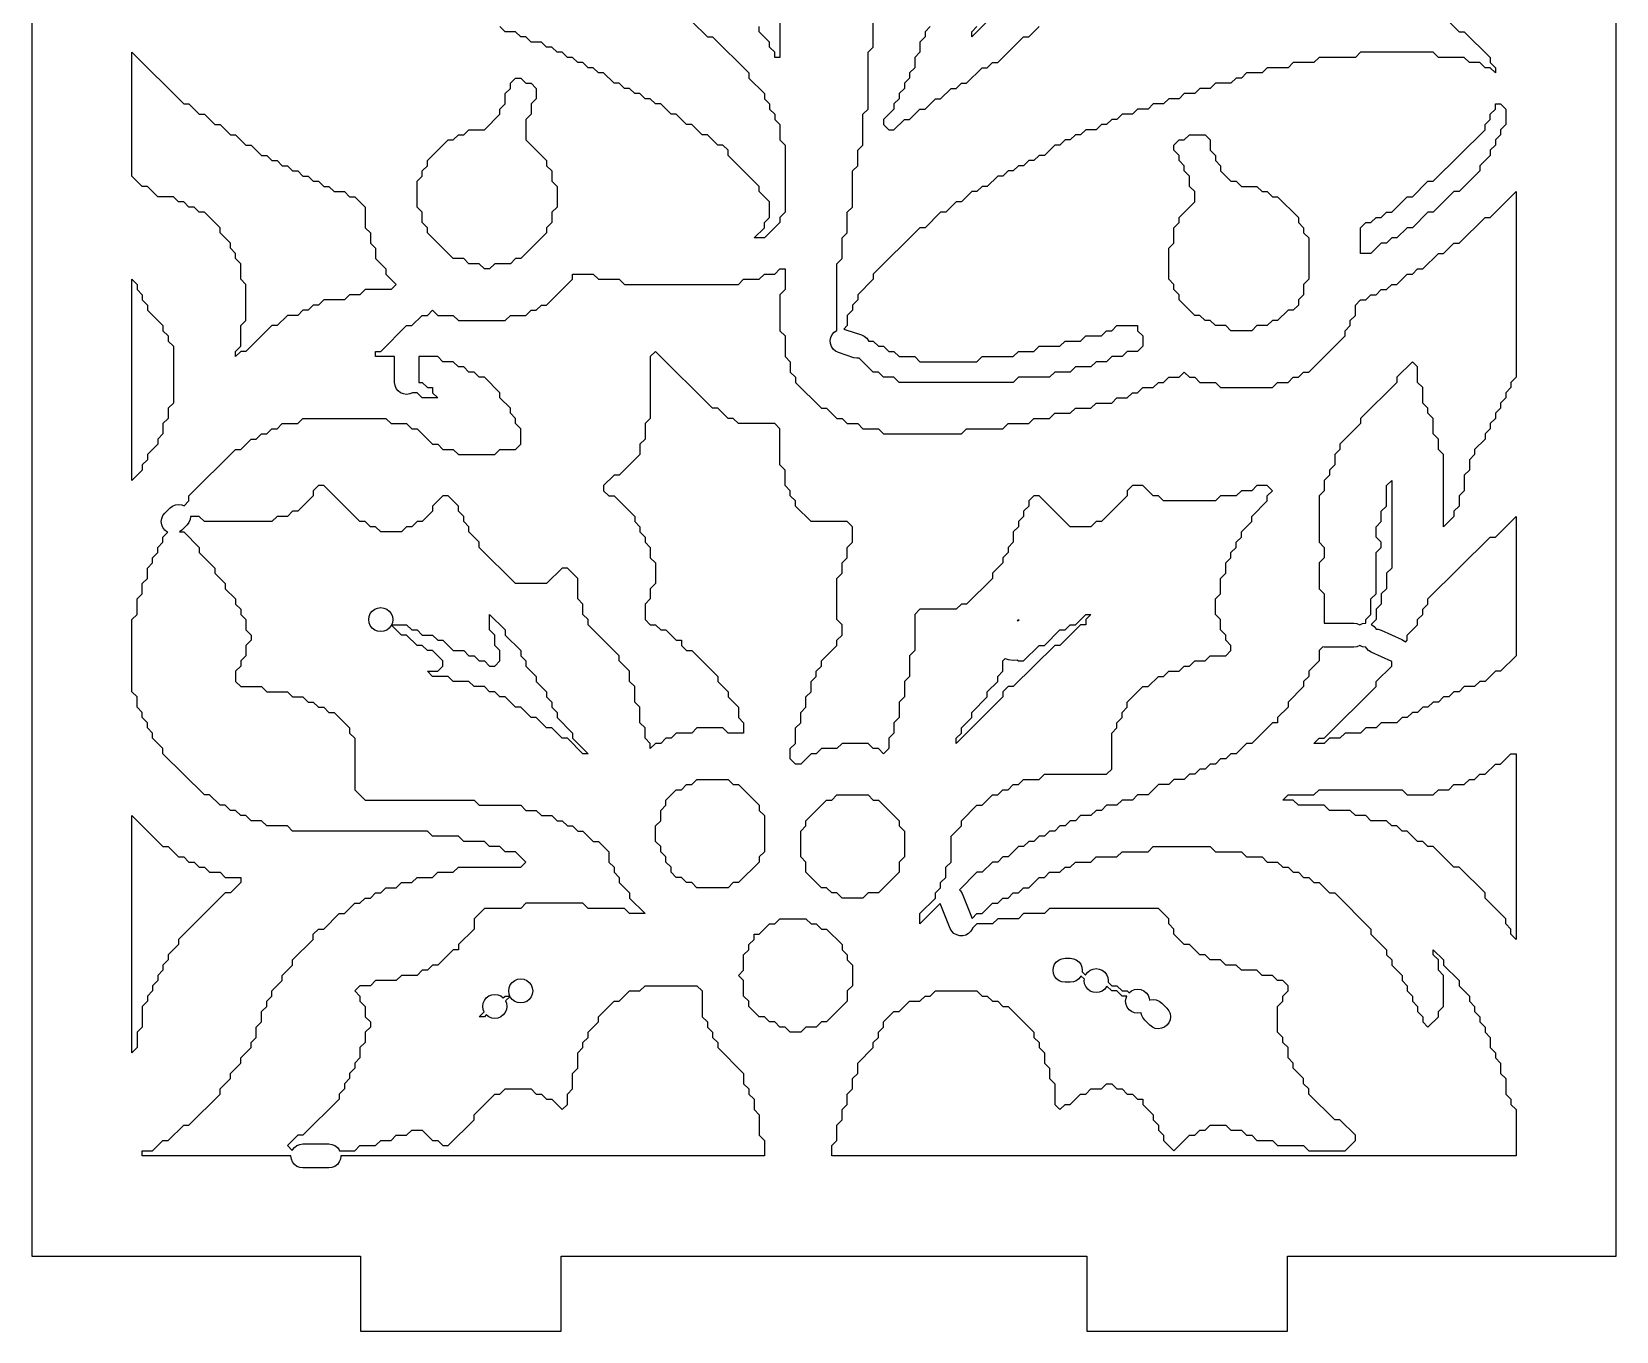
# Model space of a CAD drawing. Header units: millimetres. Extents: x 10 to 410, y 18 to 283.
# Drawn here: x 148 to 211.3, y 157 to 208.9 of the extents above; entities that cross this region are included whole.
import ezdxf

# ---------------------------------------------------------------- set-up
doc = ezdxf.new("R2010")
doc.units = ezdxf.units.MM
doc.layers.add('CUT', color=1, linetype='Continuous')

msp = doc.modelspace()

# ---------------------------------------------------------------- linework, layer by layer
at = {"layer": 'CUT'}
for points in [[(190.134, 160), (190.134, 157), (198.134, 157), (198.134, 160), (211.2679, 160), (211.2679, 280), (198.134, 280), (198.134, 283), (190.134, 283), (190.134, 280), (169.134, 280), (169.134, 283), (161.134, 283), (161.134, 280), (148, 280), (148, 160), (161.134, 160), (161.134, 157), (169.134, 157), (169.134, 160)], [(162.349803, 198.588235), (161.314823, 198.588235), (161.107827, 198.382353), (160.693835, 198.382353), (160.486839, 198.176471), (159.658854, 198.176471), (159.451858, 197.970588), (159.244862, 197.970588), (159.037866, 197.764706), (158.83087, 197.764706), (158.623874, 197.558824), (158.209882, 197.558824), (157.79589, 197.147059), (157.588894, 197.147059), (156.553913, 196.117647), (156.346917, 196.117647), (156.139921, 195.911765), (156.139921, 196.117647), (156.346917, 196.323529), (156.346917, 197.147059), (156.553913, 197.352941), (156.553913, 198.794118), (156.346917, 199), (156.346917, 199.617647), (156.139921, 199.823529), (156.139921, 200.029412), (155.932925, 200.235294), (155.932925, 200.441176), (155.518933, 200.852941), (155.518933, 201.058824), (154.897945, 201.676471), (154.690949, 201.676471), (154.483953, 201.882353), (154.276957, 201.882353), (154.069961, 202.088235), (153.862965, 202.088235), (153.655969, 202.294118), (153.03498, 202.294118), (152.620988, 202.705882), (152.413992, 202.705882), (152, 203.117647), (152, 208.058824), (154.069961, 206), (154.276957, 206), (154.690949, 205.588235), (154.897945, 205.588235), (155.311937, 205.176471), (155.518933, 205.176471), (155.932925, 204.764706), (156.139921, 204.764706), (156.553913, 204.352941), (156.760909, 204.352941), (157.174902, 203.941176), (157.381898, 203.941176), (157.588894, 203.735294), (157.79589, 203.735294), (158.002886, 203.529412), (158.209882, 203.529412), (158.416878, 203.323529), (158.623874, 203.323529), (158.83087, 203.117647), (159.037866, 203.117647), (159.244862, 202.911765), (159.451858, 202.911765), (159.658854, 202.705882), (159.86585, 202.705882), (160.072847, 202.5), (160.486839, 202.5), (160.693835, 202.294118), (160.900831, 202.294118), (161.314823, 201.882353), (161.314823, 201.058824), (161.521819, 200.852941), (161.521819, 200.441176), (161.728815, 200.235294), (161.728815, 199.823529), (162.142807, 199.411765), (162.142807, 199.205882), (162.556799, 198.794118)], [(163.798776, 203.529412), (163.798776, 203.735294), (164.62676, 204.558824), (164.833756, 204.558824), (165.040752, 204.764706), (165.247748, 204.764706), (165.454744, 204.970588), (166.075732, 204.970588), (166.696721, 205.588235), (166.696721, 205.794118), (166.903717, 206), (166.903717, 206.411765), (167.110713, 206.617647), (167.110713, 206.823529), (167.317709, 207.029412), (167.524705, 207.029412), (167.731701, 206.823529), (167.938697, 206.823529), (168.145693, 206.617647), (168.145693, 206.205882), (167.938697, 206), (167.938697, 205.588235), (167.731701, 205.382353), (167.731701, 204.558824), (168.559685, 203.735294), (168.559685, 203.529412), (168.766681, 203.323529), (168.766681, 202.911765), (168.973677, 202.705882), (168.973677, 201.882353), (168.766681, 201.676471), (168.766681, 201.264706), (168.559685, 201.058824), (168.559685, 200.852941), (167.524705, 199.823529), (167.317709, 199.823529), (167.110713, 199.617647), (166.489725, 199.617647), (166.282728, 199.411765), (166.075732, 199.411765), (165.868736, 199.617647), (165.454744, 199.617647), (165.247748, 199.823529), (164.833756, 199.823529), (163.798776, 200.852941), (163.798776, 201.058824), (163.59178, 201.264706), (163.59178, 201.676471), (163.384784, 201.882353), (163.384784, 202.911765), (163.59178, 203.117647), (163.59178, 203.323529)], [(206.232969, 205.382353), (206.232969, 205.588235), (206.439965, 205.794118), (206.439965, 206), (206.646961, 206), (206.853957, 205.794118), (206.853957, 205.176471), (206.646961, 204.970588), (206.646961, 204.764706), (206.439965, 204.558824), (206.439965, 204.352941), (206.232969, 204.147059), (206.232969, 203.941176), (205.818977, 203.529412), (205.818977, 203.323529), (204.990992, 202.5), (204.783996, 202.5), (203.956012, 201.676471), (203.749016, 201.676471), (203.128028, 201.058824), (202.921032, 201.058824), (202.50704, 200.647059), (202.300044, 200.647059), (202.093048, 200.441176), (201.886052, 200.441176), (201.472059, 200.029412), (201.058067, 200.029412), (201.058067, 201.058824), (201.265063, 201.264706), (201.472059, 201.264706), (201.679055, 201.470588), (201.886052, 201.470588), (202.093048, 201.676471), (202.300044, 201.676471), (202.921032, 202.294118), (203.128028, 202.294118), (203.749016, 202.911765), (203.956012, 202.911765), (206.025973, 204.970588), (206.025973, 205.176471)], [(194.641189, 197.558824), (194.434193, 197.558824), (193.813205, 198.176471), (193.813205, 198.382353), (193.606209, 198.588235), (193.606209, 198.794118), (193.399213, 199), (193.399213, 200.235294), (193.606209, 200.441176), (193.606209, 201.058824), (193.813205, 201.264706), (193.813205, 201.470588), (194.434193, 202.088235), (194.434193, 202.5), (194.227197, 202.705882), (194.227197, 203.117647), (194.020201, 203.323529), (194.020201, 203.529412), (193.813205, 203.735294), (193.813205, 203.941176), (193.606209, 204.147059), (193.606209, 204.352941), (193.813205, 204.558824), (194.020201, 204.558824), (194.227197, 204.764706), (194.848185, 204.764706), (195.055181, 204.558824), (195.055181, 204.147059), (195.262177, 203.941176), (195.262177, 203.735294), (195.469174, 203.529412), (195.469174, 203.323529), (195.883166, 202.911765), (196.090162, 202.911765), (196.297158, 202.705882), (196.918146, 202.705882), (197.125142, 202.5), (197.332138, 202.5), (197.539134, 202.294118), (197.74613, 202.294118), (198.574114, 201.470588), (198.574114, 201.264706), (198.781111, 201.058824), (198.781111, 200.852941), (198.988107, 200.647059), (198.988107, 199), (198.781111, 198.794118), (198.781111, 198.382353), (198.574114, 198.176471), (198.574114, 197.970588), (198.367118, 197.764706), (198.160122, 197.764706), (197.74613, 197.352941), (197.539134, 197.352941), (197.332138, 197.147059), (196.918146, 197.147059), (196.71115, 196.941176), (195.883166, 196.941176), (195.67617, 197.147059), (195.262177, 197.147059), (195.055181, 197.352941), (194.848185, 197.352941)], [(162.490791, 195.911765), (161.728815, 195.911765), (161.728815, 196.117647), (161.935811, 196.117647), (162.970791, 197.147059), (163.177787, 197.147059), (163.59178, 197.558824), (163.798776, 197.558824), (164.005772, 197.764706), (164.212768, 197.558824), (164.833756, 197.558824), (165.040752, 197.352941), (166.903717, 197.352941), (167.110713, 197.558824), (167.731701, 197.558824), (167.938697, 197.764706), (168.145693, 197.764706), (168.352689, 197.970588), (168.559685, 197.970588), (169.594665, 199), (169.594665, 199.205882), (170.42265, 199.205882), (170.629646, 199), (171.45763, 199), (171.664626, 198.794118), (176.21854, 198.794118), (176.425536, 199), (177.046524, 199), (177.25352, 199.205882), (177.667512, 199.205882), (177.874508, 199.411765), (178.081504, 199.411765), (178.081504, 198.588235), (177.874508, 198.382353), (177.874508, 196.941176), (178.081504, 196.735294), (178.081504, 195.911765), (178.2885, 195.705882), (178.2885, 195.294118), (178.495496, 195.088235), (178.495496, 194.882353), (179.530477, 193.852941), (179.737473, 193.852941), (180.151465, 193.441176), (180.358461, 193.441176), (180.565457, 193.235294), (180.979449, 193.235294), (181.186445, 193.029412), (181.807433, 193.029412), (182.014429, 192.823529), (185.11937, 192.823529), (185.326366, 193.029412), (186.775339, 193.029412), (186.982335, 193.235294), (187.810319, 193.235294), (188.017315, 193.441176), (188.638303, 193.441176), (188.845299, 193.647059), (189.466288, 193.647059), (189.673284, 193.852941), (190.294272, 193.852941), (190.501268, 194.058824), (191.122256, 194.058824), (191.329252, 194.264706), (191.743244, 194.264706), (191.95024, 194.470588), (192.157236, 194.470588), (192.364233, 194.676471), (192.778225, 194.676471), (192.985221, 194.882353), (193.192217, 194.882353), (193.399213, 195.088235), (193.813205, 195.088235), (194.020201, 195.294118), (194.227197, 195.088235), (194.434193, 195.088235), (194.641189, 194.882353), (195.262177, 194.882353), (195.469174, 194.676471), (197.539134, 194.676471), (197.74613, 194.882353), (198.160122, 194.882353), (198.367118, 195.088235), (198.574114, 195.088235), (198.781111, 195.294118), (198.988107, 195.294118), (200.437079, 196.735294), (200.437079, 196.941176), (200.644075, 197.147059), (200.644075, 197.352941), (200.851071, 197.558824), (200.851071, 197.970588), (201.058067, 198.176471), (201.265063, 198.176471), (201.472059, 198.382353), (201.679055, 198.382353), (201.886052, 198.588235), (202.093048, 198.588235), (202.300044, 198.794118), (202.50704, 198.794118), (202.921032, 199.205882), (203.128028, 199.205882), (203.335024, 199.411765), (203.54202, 199.411765), (204.163008, 200.029412), (204.370004, 200.029412), (204.783996, 200.441176), (204.990992, 200.441176), (206.025973, 201.470588), (206.232969, 201.470588), (207.267949, 202.5), (207.267949, 195.088235), (207.060953, 194.882353), (207.060953, 194.676471), (206.853957, 194.470588), (206.853957, 194.264706), (206.646961, 194.058824), (206.646961, 193.852941), (206.439965, 193.647059), (206.439965, 193.441176), (206.232969, 193.235294), (206.232969, 193.029412), (206.025973, 192.823529), (206.025973, 192.617647), (205.611981, 192.205882), (205.611981, 192), (205.404985, 191.794118), (205.404985, 191.382353), (205.197989, 191.176471), (205.197989, 190.558824), (204.990992, 190.352941), (204.990992, 189.941176), (204.783996, 189.735294), (204.783996, 189.529412), (204.370004, 189.117647), (204.370004, 192), (204.163008, 192.205882), (204.163008, 192.617647), (203.956012, 192.823529), (203.956012, 193.441176), (203.749016, 193.647059), (203.749016, 193.852941), (203.54202, 194.058824), (203.54202, 194.676471), (203.335024, 194.882353), (203.335024, 195.5), (203.128028, 195.705882), (202.50704, 195.088235), (202.50704, 194.882353), (201.058067, 193.441176), (201.058067, 193.235294), (200.230083, 192.411765), (200.230083, 192.205882), (200.023087, 192), (200.023087, 191.588235), (199.816091, 191.382353), (199.816091, 191.176471), (199.609095, 190.970588), (199.609095, 190.558824), (199.402099, 190.352941), (199.402099, 188.5), (199.609095, 188.294118), (199.609095, 187.882353), (199.402099, 187.676471), (199.402099, 186.647059), (199.609095, 186.441176), (199.609095, 185.274118), (200.785063, 185.274118), (200.909296, 185.257762), (201.025063, 185.20981), (201.14083, 185.257762), (201.265063, 185.274118), (201.265063, 185.411765), (201.472059, 185.617647), (201.472059, 186.235294), (201.679055, 186.441176), (201.679055, 188.088235), (201.886052, 188.294118), (201.886052, 188.5), (201.679055, 188.705882), (201.679055, 189.117647), (201.886052, 189.323529), (201.886052, 189.735294), (202.093048, 189.941176), (202.093048, 190.764706), (202.300044, 190.970588), (202.300044, 187.470588), (202.093048, 187.264706), (202.093048, 186.647059), (201.886052, 186.441176), (201.886052, 186.029412), (201.679055, 185.823529), (201.679055, 185.411765), (201.484551, 185.218306), (201.505063, 185.20981), (201.604475, 185.133529), (201.680756, 185.034118), (201.682353, 185.030262), (201.760494, 185.027448), (201.880284, 184.990682), (202.706568, 184.613035), (202.812761, 184.546518), (202.844641, 184.512255), (202.921032, 184.588235), (202.921032, 184.794118), (203.335024, 185.205882), (203.335024, 185.411765), (203.54202, 185.617647), (203.54202, 185.823529), (203.749016, 186.029412), (203.749016, 186.235294), (206.232969, 188.705882), (206.439965, 188.705882), (207.267949, 189.529412), (207.267949, 183.970588), (206.646961, 183.352941), (206.439965, 183.352941), (206.025973, 182.941176), (205.818977, 182.941176), (205.611981, 182.735294), (205.197989, 182.735294), (204.990992, 182.529412), (204.783996, 182.529412), (204.577, 182.323529), (204.370004, 182.323529), (204.163008, 182.117647), (203.956012, 182.117647), (203.749016, 181.911765), (203.54202, 181.911765), (203.335024, 181.705882), (203.128028, 181.705882), (202.921032, 181.5), (202.714036, 181.5), (202.50704, 181.294118), (201.886052, 181.294118), (201.679055, 181.088235), (201.265063, 181.088235), (201.058067, 180.882353), (200.437079, 180.882353), (200.230083, 180.676471), (199.816091, 180.676471), (199.609095, 180.470588), (199.195103, 180.470588), (199.402099, 180.676471), (199.609095, 180.676471), (201.679055, 182.735294), (201.679055, 182.941176), (202.300044, 183.558824), (202.300044, 183.743319), (201.481227, 184.117553), (201.375035, 184.184071), (201.289677, 184.275806), (201.269079, 184.314646), (201.265063, 184.314118), (201.14083, 184.330473), (201.025063, 184.378425), (200.909296, 184.330473), (200.785063, 184.314118), (199.609095, 184.314118), (199.54851, 184.322094), (199.402099, 184.176471), (199.402099, 183.764706), (198.988107, 183.352941), (198.988107, 183.147059), (198.781111, 182.941176), (198.781111, 182.735294), (198.160122, 182.117647), (198.160122, 181.911765), (197.74613, 181.5), (197.74613, 181.294118), (197.539134, 181.294118), (196.71115, 180.470588), (196.504154, 180.470588), (196.090162, 180.058824), (195.883166, 180.058824), (195.67617, 179.852941), (195.469174, 179.852941), (195.262177, 179.647059), (195.055181, 179.647059), (194.848185, 179.441176), (194.641189, 179.441176), (194.434193, 179.235294), (194.227197, 179.235294), (194.020201, 179.029412), (193.606209, 179.029412), (193.399213, 178.823529), (192.985221, 178.823529), (192.571229, 178.411765), (192.157236, 178.411765), (191.95024, 178.205882), (191.536248, 178.205882), (191.329252, 178), (190.91526, 178), (190.708264, 177.794118), (190.501268, 177.794118), (190.294272, 177.588235), (189.88028, 177.588235), (189.673284, 177.382353), (189.466288, 177.382353), (189.259292, 177.176471), (189.052296, 177.176471), (188.845299, 176.970588), (188.638303, 176.970588), (188.431307, 176.764706), (188.224311, 176.764706), (188.017315, 176.558824), (187.810319, 176.558824), (187.603323, 176.352941), (187.396327, 176.352941), (186.982335, 175.941176), (186.775339, 175.941176), (186.568343, 175.735294), (186.361347, 175.735294), (185.947355, 175.323529), (185.740358, 175.323529), (185.042802, 174.629726), (185.089186, 174.582374), (185.150714, 174.473216), (185.548057, 173.485203), (185.740358, 173.676471), (185.947355, 173.676471), (186.361347, 174.088235), (186.568343, 174.088235), (186.775339, 174.294118), (186.982335, 174.294118), (187.189331, 174.5), (187.396327, 174.5), (187.603323, 174.705882), (187.810319, 174.705882), (188.224311, 175.117647), (188.431307, 175.117647), (188.638303, 175.323529), (189.052296, 175.323529), (189.259292, 175.529412), (189.466288, 175.529412), (189.673284, 175.735294), (190.294272, 175.735294), (190.501268, 175.941176), (191.329252, 175.941176), (191.536248, 176.147059), (192.571229, 176.147059), (192.778225, 176.352941), (195.055181, 176.352941), (195.262177, 176.147059), (196.297158, 176.147059), (196.504154, 175.941176), (197.125142, 175.941176), (197.332138, 175.735294), (197.74613, 175.735294), (197.953126, 175.529412), (198.160122, 175.529412), (198.367118, 175.323529), (198.574114, 175.323529), (198.781111, 175.117647), (198.988107, 175.117647), (199.195103, 174.911765), (199.402099, 174.911765), (199.816091, 174.5), (200.023087, 174.5), (201.472059, 173.058824), (201.472059, 172.852941), (202.093048, 172.235294), (202.093048, 172.029412), (202.300044, 171.823529), (202.300044, 171.617647), (202.714036, 171.205882), (202.714036, 171), (202.921032, 170.794118), (202.921032, 170.588235), (203.128028, 170.382353), (203.128028, 170.176471), (203.335024, 169.970588), (203.335024, 169.764706), (203.54202, 169.558824), (203.54202, 169.352941), (203.749016, 169.147059), (204.163008, 169.558824), (204.163008, 169.764706), (204.370004, 169.970588), (204.370004, 171.205882), (204.163008, 171.411765), (204.163008, 171.823529), (203.956012, 172.029412), (203.956012, 172.235294), (204.370004, 171.823529), (204.370004, 171.617647), (204.990992, 171), (204.990992, 170.794118), (205.404985, 170.382353), (205.404985, 170.176471), (205.611981, 169.970588), (205.611981, 169.764706), (205.818977, 169.558824), (205.818977, 169.352941), (206.025973, 169.147059), (206.025973, 168.941176), (206.232969, 168.735294), (206.232969, 168.323529), (206.439965, 168.117647), (206.439965, 167.911765), (206.646961, 167.705882), (206.646961, 167.294118), (206.853957, 167.088235), (206.853957, 166.470588), (207.060953, 166.264706), (207.060953, 166.058824), (207.267949, 165.852941), (207.267949, 164), (179.944469, 164), (179.944469, 164.411765), (180.151465, 164.617647), (180.151465, 165.235294), (180.358461, 165.441176), (180.358461, 165.852941), (180.565457, 166.058824), (180.565457, 166.470588), (180.772453, 166.676471), (180.772453, 167.088235), (180.979449, 167.294118), (180.979449, 167.705882), (181.600437, 168.323529), (181.600437, 168.529412), (181.807433, 168.735294), (181.807433, 168.941176), (182.014429, 169.147059), (182.014429, 169.352941), (182.428421, 169.764706), (182.635418, 169.764706), (183.04941, 170.176471), (183.463402, 170.176471), (183.670398, 170.382353), (183.877394, 170.382353), (184.08439, 170.588235), (185.740358, 170.588235), (185.947355, 170.382353), (186.154351, 170.382353), (186.361347, 170.176471), (186.568343, 170.176471), (186.775339, 169.970588), (186.982335, 169.970588), (188.017315, 168.941176), (188.017315, 168.735294), (188.224311, 168.529412), (188.224311, 168.323529), (188.431307, 168.117647), (188.431307, 167.705882), (188.638303, 167.5), (188.638303, 167.088235), (188.845299, 166.882353), (188.845299, 166.058824), (189.052296, 165.852941), (189.259292, 166.058824), (189.466288, 166.058824), (189.88028, 166.470588), (190.087276, 166.470588), (190.294272, 166.676471), (190.708264, 166.676471), (190.91526, 166.882353), (191.122256, 166.882353), (191.329252, 166.676471), (191.536248, 166.676471), (191.743244, 166.470588), (191.95024, 166.470588), (192.157236, 166.264706), (192.364233, 166.264706), (192.364233, 166.058824), (192.778225, 165.647059), (192.778225, 165.441176), (192.985221, 165.235294), (192.985221, 165.029412), (193.192217, 164.823529), (193.192217, 164.617647), (193.606209, 164.205882), (194.227197, 164.823529), (194.434193, 164.823529), (194.641189, 165.029412), (194.848185, 165.029412), (195.055181, 165.235294), (195.67617, 165.235294), (195.883166, 165.029412), (196.297158, 165.029412), (196.504154, 164.823529), (196.71115, 164.823529), (196.918146, 164.617647), (197.539134, 164.617647), (197.74613, 164.411765), (198.781111, 164.411765), (198.988107, 164.205882), (200.437079, 164.205882), (200.851071, 164.617647), (200.851071, 164.823529), (200.230083, 165.441176), (200.023087, 165.441176), (198.988107, 166.470588), (198.988107, 166.676471), (198.781111, 166.882353), (198.781111, 167.088235), (198.367118, 167.5), (198.367118, 167.705882), (198.160122, 167.911765), (198.160122, 168.323529), (197.953126, 168.529412), (197.953126, 168.735294), (197.74613, 168.941176), (197.74613, 169.970588), (197.953126, 170.176471), (197.953126, 170.382353), (198.160122, 170.588235), (198.160122, 170.794118), (197.953126, 171), (197.74613, 171), (197.539134, 171.205882), (197.125142, 171.205882), (196.918146, 171.411765), (196.297158, 171.411765), (196.090162, 171.617647), (195.67617, 171.617647), (195.469174, 171.823529), (195.055181, 171.823529), (194.848185, 172.029412), (194.641189, 172.029412), (194.227197, 172.441176), (194.020201, 172.441176), (193.606209, 172.852941), (193.606209, 173.058824), (193.399213, 173.264706), (193.399213, 173.470588), (192.985221, 173.882353), (188.638303, 173.882353), (188.431307, 173.676471), (187.603323, 173.676471), (187.396327, 173.470588), (186.568343, 173.470588), (186.361347, 173.264706), (185.740358, 173.264706), (185.564688, 173.089981), (185.560912, 173.076447), (185.497142, 172.968583), (185.407627, 172.880899), (185.298468, 172.81937), (185.177104, 172.788191), (185.051806, 172.789485), (184.931112, 172.823165), (184.823247, 172.886935), (184.735563, 172.976449), (184.674035, 173.085608), (184.276692, 174.07362), (183.463402, 173.264706), (183.463402, 173.676471), (184.08439, 174.294118), (184.08439, 174.5), (184.291386, 174.705882), (184.291386, 174.911765), (184.498382, 175.117647), (184.498382, 175.529412), (184.705378, 175.735294), (184.705378, 176.764706), (185.11937, 177.176471), (185.11937, 177.382353), (185.740358, 178), (185.947355, 178), (186.361347, 178.411765), (186.568343, 178.411765), (186.775339, 178.617647), (186.982335, 178.617647), (187.189331, 178.823529), (187.396327, 178.823529), (187.603323, 179.029412), (188.224311, 179.029412), (188.431307, 179.235294), (190.91526, 179.235294), (191.122256, 179.441176), (191.122256, 180.882353), (191.329252, 181.088235), (191.329252, 181.294118), (191.536248, 181.5), (191.536248, 181.705882), (191.743244, 181.911765), (191.743244, 182.117647), (192.364233, 182.735294), (192.571229, 182.735294), (192.985221, 183.147059), (193.192217, 183.147059), (193.399213, 183.352941), (193.813205, 183.352941), (194.020201, 183.558824), (194.227197, 183.558824), (194.434193, 183.764706), (194.848185, 183.764706), (195.055181, 183.970588), (195.67617, 183.970588), (195.883166, 184.176471), (195.883166, 184.382353), (195.67617, 184.588235), (195.67617, 184.794118), (195.469174, 185), (195.469174, 185.411765), (195.262177, 185.617647), (195.262177, 186.235294), (195.469174, 186.441176), (195.469174, 187.058824), (195.67617, 187.264706), (195.67617, 187.676471), (195.883166, 187.882353), (195.883166, 188.088235), (196.090162, 188.294118), (196.090162, 188.5), (196.297158, 188.705882), (196.297158, 188.911765), (196.71115, 189.323529), (196.71115, 189.529412), (197.332138, 190.147059), (197.332138, 190.352941), (197.539134, 190.558824), (197.332138, 190.764706), (196.918146, 190.764706), (196.71115, 190.558824), (196.297158, 190.558824), (196.090162, 190.352941), (195.469174, 190.352941), (195.262177, 190.147059), (193.192217, 190.147059), (192.985221, 190.352941), (192.778225, 190.352941), (192.364233, 190.764706), (191.95024, 190.764706), (191.743244, 190.558824), (191.743244, 190.352941), (190.708264, 189.323529), (190.501268, 189.323529), (190.294272, 189.117647), (189.466288, 189.117647), (188.224311, 190.352941), (188.017315, 190.352941), (187.810319, 190.147059), (187.810319, 189.941176), (187.603323, 189.735294), (187.603323, 189.529412), (187.396327, 189.323529), (187.396327, 189.117647), (187.189331, 188.911765), (187.189331, 188.5), (186.982335, 188.294118), (186.982335, 188.088235), (186.775339, 187.882353), (186.775339, 187.676471), (186.361347, 187.264706), (186.361347, 187.058824), (185.326366, 186.029412), (185.11937, 186.029412), (184.912374, 185.823529), (183.463402, 185.823529), (183.256406, 185.617647), (183.256406, 184.176471), (183.04941, 183.970588), (183.04941, 183.147059), (182.842414, 182.941176), (182.842414, 182.323529), (182.635418, 182.117647), (182.635418, 181.5), (182.428421, 181.294118), (182.428421, 180.882353), (182.221425, 180.676471), (182.221425, 180.264706), (182.014429, 180.058824), (181.807433, 180.264706), (181.600437, 180.264706), (181.393441, 180.470588), (180.358461, 180.470588), (180.151465, 180.264706), (179.530477, 180.264706), (179.32348, 180.058824), (179.116484, 180.058824), (178.702492, 179.647059), (178.495496, 179.647059), (178.2885, 179.852941), (178.2885, 180.264706), (178.495496, 180.470588), (178.495496, 181.088235), (178.702492, 181.294118), (178.702492, 181.705882), (178.909488, 181.911765), (178.909488, 182.323529), (179.116484, 182.529412), (179.116484, 182.941176), (179.32348, 183.147059), (179.32348, 183.352941), (179.530477, 183.558824), (179.530477, 183.764706), (180.151465, 184.382353), (180.151465, 184.588235), (180.358461, 184.794118), (180.358461, 185.205882), (180.151465, 185.411765), (180.151465, 187.058824), (180.358461, 187.264706), (180.358461, 187.676471), (180.565457, 187.882353), (180.565457, 188.294118), (180.772453, 188.5), (180.772453, 189.117647), (180.565457, 189.323529), (179.116484, 189.323529), (178.495496, 189.941176), (178.495496, 190.147059), (178.2885, 190.352941), (178.2885, 190.558824), (178.081504, 190.764706), (178.081504, 191.382353), (177.874508, 191.588235), (177.874508, 193.029412), (177.667512, 193.235294), (176.21854, 193.235294), (176.011543, 193.441176), (175.804547, 193.441176), (175.390555, 193.852941), (175.183559, 193.852941), (172.906603, 196.117647), (172.699606, 195.911765), (172.699606, 193.441176), (172.49261, 193.235294), (172.49261, 192.617647), (172.285614, 192.411765), (172.285614, 192), (171.45763, 191.176471), (171.250634, 191.176471), (170.836642, 190.764706), (170.836642, 190.558824), (171.043638, 190.352941), (171.250634, 190.352941), (172.078618, 189.529412), (172.078618, 189.323529), (172.285614, 189.117647), (172.285614, 188.911765), (172.49261, 188.705882), (172.49261, 188.5), (172.699606, 188.294118), (172.699606, 187.882353), (172.906603, 187.676471), (172.906603, 186.852941), (172.699606, 186.647059), (172.699606, 186.235294), (172.49261, 186.029412), (172.49261, 185.411765), (172.699606, 185.205882), (172.906603, 185.205882), (173.113599, 185), (173.320595, 185), (173.734587, 184.588235), (173.941583, 184.588235), (173.941583, 184.382353), (174.148579, 184.176471), (174.355575, 184.176471), (175.390555, 183.147059), (175.390555, 182.941176), (175.804547, 182.529412), (175.804547, 182.323529), (176.21854, 181.911765), (176.21854, 181.5), (176.425536, 181.294118), (176.425536, 180.882353), (175.804547, 180.882353), (175.597551, 181.088235), (174.562571, 181.088235), (174.355575, 180.882353), (173.734587, 180.882353), (173.527591, 180.676471), (173.320595, 180.676471), (173.113599, 180.470588), (172.906603, 180.470588), (172.699606, 180.264706), (172.699606, 180.470588), (172.49261, 180.676471), (172.49261, 181.088235), (172.285614, 181.294118), (172.285614, 181.911765), (172.078618, 182.117647), (172.078618, 182.735294), (171.871622, 182.941176), (171.871622, 183.352941), (171.45763, 183.764706), (171.45763, 183.970588), (170.215654, 185.205882), (170.215654, 185.411765), (170.008658, 185.617647), (170.008658, 186.029412), (169.801662, 186.235294), (169.801662, 187.058824), (169.387669, 187.470588), (169.180673, 187.470588), (168.559685, 186.852941), (167.317709, 186.852941), (165.868736, 188.294118), (165.868736, 188.5), (165.454744, 188.911765), (165.454744, 189.117647), (165.247748, 189.323529), (165.247748, 189.529412), (165.040752, 189.735294), (165.040752, 189.941176), (164.62676, 190.352941), (164.419764, 190.352941), (164.005772, 189.941176), (164.005772, 189.735294), (163.59178, 189.323529), (163.384784, 189.323529), (163.177787, 189.117647), (162.970791, 189.117647), (162.763795, 188.911765), (161.935811, 188.911765), (161.728815, 189.117647), (161.521819, 189.117647), (161.314823, 189.323529), (161.107827, 189.323529), (159.658854, 190.764706), (159.451858, 190.764706), (159.244862, 190.558824), (159.244862, 190.352941), (158.623874, 189.735294), (158.416878, 189.735294), (158.209882, 189.529412), (157.79589, 189.529412), (157.588894, 189.323529), (154.897945, 189.323529), (154.690949, 189.529412), (154.342796, 189.529412), (154.342963, 189.528117), (154.326272, 189.403928), (154.278008, 189.288291), (154.201459, 189.189086), (153.994463, 188.983204), (153.90084, 188.911765), (154.069961, 188.911765), (154.690949, 188.294118), (154.690949, 188.088235), (155.311937, 187.470588), (155.311937, 187.264706), (155.725929, 186.852941), (155.725929, 186.647059), (156.139921, 186.235294), (156.139921, 186.029412), (156.346917, 185.823529), (156.346917, 185.617647), (156.553913, 185.411765), (156.553913, 185), (156.760909, 184.794118), (156.760909, 184.588235), (156.553913, 184.382353), (156.553913, 183.970588), (156.346917, 183.764706), (156.346917, 183.558824), (156.139921, 183.352941), (156.139921, 182.941176), (156.346917, 182.735294), (157.174902, 182.735294), (157.381898, 182.529412), (158.209882, 182.529412), (158.416878, 182.323529), (158.83087, 182.323529), (159.037866, 182.117647), (159.244862, 182.117647), (159.451858, 181.911765), (159.658854, 181.911765), (159.86585, 181.705882), (160.072847, 181.705882), (160.693835, 181.088235), (160.693835, 180.882353), (160.900831, 180.676471), (160.900831, 178.617647), (161.314823, 178.205882), (165.66174, 178.205882), (165.868736, 178), (167.524705, 178), (167.731701, 177.794118), (168.145693, 177.794118), (168.352689, 177.588235), (168.766681, 177.588235), (168.973677, 177.382353), (169.180673, 177.382353), (169.387669, 177.176471), (169.594665, 177.176471), (169.801662, 176.970588), (170.008658, 176.970588), (170.42265, 176.558824), (170.629646, 176.558824), (171.043638, 176.147059), (171.043638, 175.735294), (171.250634, 175.529412), (171.250634, 175.323529), (171.45763, 175.117647), (171.45763, 174.911765), (171.871622, 174.5), (171.871622, 174.294118), (172.49261, 173.676471), (171.871622, 173.676471), (171.664626, 173.882353), (170.215654, 173.882353), (170.008658, 174.088235), (167.731701, 174.088235), (167.524705, 173.882353), (166.075732, 173.882353), (165.66174, 173.470588), (165.66174, 173.058824), (165.040752, 172.441176), (165.040752, 172.235294), (164.833756, 172.235294), (164.212768, 171.617647), (164.005772, 171.617647), (163.798776, 171.411765), (163.59178, 171.411765), (163.384784, 171.205882), (162.763795, 171.205882), (162.556799, 171), (161.728815, 171), (161.521819, 170.794118), (161.107827, 170.794118), (160.900831, 170.588235), (161.107827, 170.382353), (161.107827, 170.176471), (161.314823, 169.970588), (161.314823, 169.558824), (161.521819, 169.352941), (161.521819, 169.147059), (161.314823, 168.941176), (161.314823, 168.529412), (161.107827, 168.323529), (161.107827, 167.911765), (160.900831, 167.705882), (160.900831, 167.5), (160.693835, 167.294118), (160.693835, 167.088235), (160.486839, 166.882353), (160.486839, 166.676471), (160.279843, 166.470588), (160.279843, 166.264706), (158.83087, 164.823529), (158.623874, 164.823529), (158.209882, 164.411765), (158.405665, 164.217035), (158.415178, 164.24), (158.491459, 164.339411), (158.59087, 164.415692), (158.706637, 164.463644), (158.83087, 164.48), (159.86585, 164.48), (159.990084, 164.463644), (160.10585, 164.415692), (160.205262, 164.339411), (160.281543, 164.24), (160.295675, 164.205882), (160.900831, 164.205882), (161.107827, 164.411765), (161.728815, 164.411765), (161.935811, 164.617647), (162.349803, 164.617647), (162.556799, 164.823529), (162.970791, 164.823529), (163.177787, 165.029412), (163.59178, 165.029412), (164.005772, 164.617647), (164.212768, 164.617647), (164.419764, 164.411765), (164.62676, 164.411765), (165.66174, 165.441176), (165.66174, 165.647059), (166.489725, 166.470588), (166.696721, 166.470588), (166.903717, 166.676471), (167.938697, 166.676471), (168.145693, 166.470588), (168.352689, 166.470588), (168.559685, 166.264706), (168.766681, 166.264706), (169.180673, 165.852941), (169.387669, 166.058824), (169.387669, 166.470588), (169.594665, 166.676471), (169.594665, 167.294118), (169.801662, 167.5), (169.801662, 168.117647), (170.008658, 168.323529), (170.008658, 168.529412), (170.215654, 168.735294), (170.215654, 168.941176), (170.629646, 169.352941), (170.629646, 169.558824), (171.250634, 170.176471), (171.45763, 170.176471), (171.871622, 170.588235), (172.285614, 170.588235), (172.49261, 170.794118), (174.562571, 170.794118), (174.769567, 170.588235), (174.769567, 169.558824), (174.976563, 169.352941), (174.976563, 169.147059), (175.183559, 168.941176), (175.183559, 168.735294), (175.390555, 168.529412), (175.390555, 168.323529), (176.425536, 167.294118), (176.425536, 166.882353), (176.632532, 166.676471), (176.632532, 166.470588), (176.839528, 166.264706), (176.839528, 165.852941), (177.046524, 165.647059), (177.046524, 164.823529), (177.25352, 164.617647), (177.25352, 164), (160.34585, 164), (160.329495, 163.875767), (160.281543, 163.76), (160.205262, 163.660589), (160.10585, 163.584308), (159.990084, 163.536356), (159.86585, 163.52), (158.83087, 163.52), (158.706637, 163.536356), (158.59087, 163.584308), (158.491459, 163.660589), (158.415178, 163.76), (158.367226, 163.875767), (158.35087, 164), (152.413992, 164), (152.413992, 164.205882), (152.827984, 164.205882), (153.241976, 164.617647), (153.448972, 164.617647), (154.069961, 165.235294), (154.276957, 165.235294), (155.518933, 166.470588), (155.518933, 166.676471), (155.932925, 167.088235), (155.932925, 167.294118), (156.346917, 167.705882), (156.346917, 167.911765), (156.760909, 168.323529), (156.760909, 168.529412), (156.967906, 168.735294), (156.967906, 169.147059), (157.174902, 169.352941), (157.174902, 169.764706), (157.381898, 169.970588), (157.381898, 170.176471), (157.588894, 170.382353), (157.588894, 170.588235), (158.002886, 171), (158.002886, 171.205882), (158.416878, 171.617647), (158.416878, 171.823529), (159.244862, 172.647059), (159.244862, 172.852941), (159.451858, 173.058824), (159.658854, 173.058824), (160.279843, 173.676471), (160.486839, 173.676471), (160.900831, 174.088235), (161.107827, 174.088235), (161.314823, 174.294118), (161.521819, 174.294118), (161.728815, 174.5), (161.935811, 174.5), (162.142807, 174.705882), (162.556799, 174.705882), (162.763795, 174.911765), (163.177787, 174.911765), (163.384784, 175.117647), (164.005772, 175.117647), (164.212768, 175.323529), (164.833756, 175.323529), (165.040752, 175.529412), (167.524705, 175.529412), (167.731701, 175.735294), (167.317709, 176.147059), (166.903717, 176.147059), (166.696721, 176.352941), (166.282728, 176.352941), (166.075732, 176.558824), (165.247748, 176.558824), (165.040752, 176.764706), (164.005772, 176.764706), (163.798776, 176.970588), (158.416878, 176.970588), (158.209882, 177.176471), (157.381898, 177.176471), (157.174902, 177.382353), (156.760909, 177.382353), (156.553913, 177.588235), (156.346917, 177.588235), (156.139921, 177.794118), (155.932925, 177.794118), (155.725929, 178), (155.518933, 178), (155.104941, 178.411765), (154.897945, 178.411765), (153.241976, 180.058824), (153.241976, 180.264706), (152.827984, 180.676471), (152.827984, 180.882353), (152.620988, 181.088235), (152.620988, 181.294118), (152.413992, 181.5), (152.413992, 181.705882), (152.206996, 181.911765), (152.206996, 182.323529), (152, 182.529412), (152, 185.411765), (152.206996, 185.617647), (152.206996, 186.235294), (152.413992, 186.441176), (152.413992, 186.852941), (152.620988, 187.058824), (152.620988, 187.470588), (152.827984, 187.676471), (152.827984, 187.882353), (153.03498, 188.088235), (153.03498, 188.294118), (153.241976, 188.5), (153.241976, 188.705882), (153.436564, 188.899423), (153.414848, 188.908486), (153.315643, 188.985035), (153.23963, 189.084652), (153.191991, 189.200547), (153.17597, 189.324824), (153.192661, 189.449013), (153.240925, 189.56465), (153.317474, 189.663855), (153.52447, 189.869737), (153.624087, 189.94575), (153.739983, 189.99339), (153.864259, 190.00941), (153.988448, 189.992719), (154.08237, 189.953519), (154.276957, 190.147059), (154.276957, 190.352941), (156.139921, 192.205882), (156.346917, 192.205882), (156.760909, 192.617647), (156.967906, 192.617647), (157.174902, 192.823529), (157.381898, 192.823529), (157.588894, 193.029412), (157.79589, 193.029412), (158.002886, 193.235294), (158.623874, 193.235294), (158.83087, 193.441176), (162.142807, 193.441176), (162.349803, 193.235294), (162.970791, 193.235294), (163.177787, 193.029412), (163.384784, 193.029412), (164.005772, 192.411765), (164.212768, 192.411765), (164.419764, 192.205882), (164.833756, 192.205882), (165.040752, 192), (166.489725, 192), (166.696721, 192.205882), (167.317709, 192.205882), (167.524705, 192.411765), (167.524705, 193.029412), (167.317709, 193.235294), (167.317709, 193.441176), (167.110713, 193.647059), (167.110713, 193.852941), (166.696721, 194.264706), (166.696721, 194.470588), (166.075732, 195.088235), (165.868736, 195.088235), (165.66174, 195.294118), (165.454744, 195.294118), (165.247748, 195.5), (165.040752, 195.5), (164.833756, 195.705882), (164.419764, 195.705882), (164.212768, 195.911765), (163.450791, 195.911765), (163.450791, 194.882353), (163.59178, 194.882353), (163.798776, 194.676471), (164.005772, 194.676471), (164.005772, 194.470588), (164.212768, 194.264706), (163.59178, 194.264706), (163.384784, 194.470588), (163.21591, 194.470588), (163.210791, 194.466661), (163.095025, 194.418709), (162.970791, 194.402353), (162.846558, 194.418709), (162.730791, 194.466661), (162.63138, 194.542942), (162.555099, 194.642353), (162.507147, 194.75812), (162.490791, 194.882353)], [(153.448972, 193.441176), (153.241976, 193.235294), (153.241976, 192.823529), (153.03498, 192.617647), (153.03498, 192.411765), (152.620988, 192), (152.620988, 191.794118), (152.413992, 191.588235), (152.413992, 191.382353), (152, 190.970588), (152, 199), (152.206996, 198.794118), (152.206996, 198.588235), (152.413992, 198.382353), (152.413992, 198.176471), (152.620988, 197.970588), (152.620988, 197.764706), (153.241976, 197.147059), (153.241976, 196.941176), (153.448972, 196.735294), (153.448972, 196.529412), (153.655969, 196.323529), (153.655969, 194.058824), (153.448972, 193.852941)], [(168.766681, 181.088235), (168.559685, 181.088235), (168.145693, 181.5), (167.938697, 181.5), (167.524705, 181.911765), (167.317709, 181.911765), (166.903717, 182.323529), (166.696721, 182.323529), (166.489725, 182.529412), (166.282728, 182.529412), (166.075732, 182.735294), (165.66174, 182.735294), (165.454744, 182.941176), (164.833756, 182.941176), (164.62676, 183.147059), (164.005772, 183.147059), (163.798776, 183.352941), (164.212768, 183.352941), (164.419764, 183.558824), (164.419764, 183.764706), (164.005772, 184.176471), (163.798776, 184.176471), (163.59178, 184.382353), (163.384784, 184.382353), (162.970791, 184.794118), (162.763795, 184.794118), (162.361016, 185.19473), (162.351503, 185.171765), (162.275222, 185.072353), (162.175811, 184.996073), (162.060044, 184.94812), (161.935811, 184.931765), (161.811578, 184.94812), (161.695811, 184.996073), (161.5964, 185.072353), (161.520119, 185.171765), (161.472167, 185.287532), (161.455811, 185.411765), (161.472167, 185.535998), (161.520119, 185.651765), (161.5964, 185.751176), (161.695811, 185.827457), (161.811578, 185.875409), (161.935811, 185.891765), (162.060044, 185.875409), (162.175811, 185.827457), (162.275222, 185.751176), (162.351503, 185.651765), (162.399455, 185.535998), (162.415811, 185.411765), (162.399455, 185.287532), (162.365635, 185.205882), (162.970791, 185.205882), (163.177787, 185), (163.384784, 185), (163.59178, 184.794118), (164.005772, 184.794118), (164.212768, 184.588235), (164.419764, 184.588235), (164.833756, 184.176471), (165.247748, 184.176471), (165.454744, 183.970588), (165.66174, 183.970588), (165.868736, 183.764706), (166.075732, 183.764706), (166.282728, 183.558824), (166.489725, 183.558824), (166.696721, 183.764706), (166.696721, 184.176471), (166.489725, 184.382353), (166.489725, 184.794118), (166.282728, 185), (166.282728, 185.617647), (166.903717, 185), (166.903717, 184.794118), (167.524705, 184.176471), (167.524705, 183.970588), (167.731701, 183.764706), (167.731701, 183.558824), (168.145693, 183.147059), (168.145693, 182.941176), (168.559685, 182.529412), (168.559685, 182.323529), (168.766681, 182.117647), (168.766681, 181.911765), (168.973677, 181.705882), (168.973677, 181.5), (169.594665, 180.882353), (169.594665, 180.676471), (170.215654, 180.058824), (170.008658, 180.058824), (169.387669, 180.676471), (169.180673, 180.676471)], [(187.396327, 183.764706), (187.603323, 183.764706), (188.224311, 184.382353), (188.431307, 184.382353), (189.052296, 185), (189.259292, 185), (189.466288, 185.205882), (189.673284, 185.205882), (190.087276, 185.617647), (190.294272, 185.617647), (190.087276, 185.411765), (190.087276, 185.205882), (189.88028, 185.205882), (189.052296, 184.382353), (188.845299, 184.382353), (187.189331, 182.735294), (186.982335, 182.735294), (186.775339, 182.529412), (186.775339, 182.323529), (184.912374, 180.470588), (184.912374, 180.676471), (185.11937, 180.882353), (185.11937, 181.088235), (185.533362, 181.5), (185.533362, 181.705882), (186.154351, 182.323529), (186.154351, 182.529412), (186.568343, 182.941176), (186.568343, 183.147059), (186.775339, 183.352941), (186.775339, 183.764706), (186.872231, 183.861077), (186.982276, 183.815495), (187.189331, 183.788235), (187.351239, 183.809551)], [(187.351239, 185.36692), (187.396327, 185.411765), (187.396327, 185.360984)], [(201.472059, 177.382353), (201.265063, 177.588235), (200.851071, 177.588235), (200.644075, 177.794118), (199.816091, 177.794118), (199.609095, 178), (198.574114, 178), (198.367118, 178.205882), (197.953126, 178.205882), (198.160122, 178.411765), (199.195103, 178.411765), (199.402099, 178.617647), (202.714036, 178.617647), (202.921032, 178.411765), (203.956012, 178.411765), (204.163008, 178.617647), (204.577, 178.617647), (204.783996, 178.823529), (205.197989, 178.823529), (205.404985, 179.029412), (205.611981, 179.029412), (205.818977, 179.235294), (206.025973, 179.235294), (206.439965, 179.647059), (206.646961, 179.647059), (207.060953, 180.058824), (207.267949, 180.058824), (207.267949, 172.647059), (207.060953, 172.852941), (207.060953, 173.058824), (206.853957, 173.264706), (206.853957, 173.470588), (206.025973, 174.294118), (206.025973, 174.5), (204.990992, 175.529412), (204.783996, 175.529412), (203.956012, 176.352941), (203.749016, 176.352941), (203.54202, 176.558824), (203.335024, 176.558824), (202.921032, 176.970588), (202.714036, 176.970588), (202.50704, 177.176471), (202.300044, 177.176471), (202.093048, 177.382353)], [(177.046524, 178), (177.046524, 177.794118), (177.25352, 177.588235), (177.25352, 176.147059), (177.046524, 175.941176), (177.046524, 175.735294), (176.21854, 174.911765), (176.011543, 174.911765), (175.804547, 174.705882), (174.562571, 174.705882), (174.355575, 174.911765), (174.148579, 174.911765), (173.941583, 175.117647), (173.734587, 175.117647), (173.527591, 175.323529), (173.527591, 175.529412), (173.320595, 175.735294), (173.320595, 175.941176), (173.113599, 176.147059), (173.113599, 176.352941), (172.906603, 176.558824), (172.906603, 177.176471), (173.113599, 177.382353), (173.113599, 177.794118), (173.320595, 178), (173.320595, 178.205882), (173.734587, 178.617647), (173.941583, 178.617647), (174.148579, 178.823529), (174.355575, 178.823529), (174.562571, 179.029412), (175.804547, 179.029412), (176.011543, 178.823529), (176.21854, 178.823529)], [(181.186445, 174.294118), (180.358461, 174.294118), (180.151465, 174.5), (179.944469, 174.5), (179.737473, 174.705882), (179.530477, 174.705882), (178.909488, 175.323529), (178.909488, 175.735294), (178.702492, 175.941176), (178.702492, 176.970588), (178.909488, 177.176471), (178.909488, 177.382353), (179.737473, 178.205882), (179.944469, 178.205882), (180.151465, 178.411765), (181.393441, 178.411765), (181.600437, 178.205882), (181.807433, 178.205882), (182.635418, 177.382353), (182.635418, 177.176471), (182.842414, 176.970588), (182.842414, 175.941176), (182.635418, 175.735294), (182.635418, 175.323529), (181.807433, 174.5), (181.393441, 174.5)], [(154.276957, 175.735294), (154.483953, 175.735294), (154.690949, 175.529412), (154.897945, 175.529412), (155.104941, 175.323529), (155.518933, 175.323529), (155.725929, 175.117647), (156.346917, 175.117647), (156.346917, 174.911765), (155.932925, 174.5), (155.725929, 174.5), (153.862965, 172.647059), (153.862965, 172.441176), (153.448972, 172.029412), (153.448972, 171.823529), (153.241976, 171.617647), (153.241976, 171.411765), (153.03498, 171.205882), (153.03498, 171), (152.827984, 170.794118), (152.827984, 170.588235), (152.620988, 170.382353), (152.620988, 170.176471), (152.413992, 169.970588), (152.413992, 169.147059), (152.206996, 168.941176), (152.206996, 168.323529), (152, 168.117647), (152, 177.588235), (153.241976, 176.352941), (153.448972, 176.352941), (153.862965, 175.941176), (154.069961, 175.941176)], [(177.046524, 172.852941), (177.460516, 173.264706), (177.667512, 173.264706), (177.874508, 173.470588), (178.909488, 173.470588), (179.116484, 173.264706), (179.32348, 173.264706), (179.530477, 173.058824), (179.737473, 173.058824), (180.358461, 172.441176), (180.358461, 172.235294), (180.565457, 172.029412), (180.565457, 171.823529), (180.772453, 171.617647), (180.772453, 170.794118), (180.565457, 170.588235), (180.565457, 170.176471), (179.737473, 169.352941), (179.530477, 169.352941), (179.32348, 169.147059), (178.909488, 169.147059), (178.702492, 168.941176), (178.2885, 168.941176), (178.081504, 169.147059), (177.874508, 169.147059), (177.667512, 169.352941), (177.460516, 169.352941), (177.25352, 169.558824), (177.046524, 169.558824), (176.632532, 169.970588), (176.632532, 170.176471), (176.425536, 170.382353), (176.425536, 171), (176.21854, 171.205882), (176.425536, 171.411765), (176.425536, 172.029412), (176.632532, 172.235294), (176.632532, 172.441176), (176.839528, 172.647059), (176.839528, 172.852941)], [(192.652741, 170.228013), (192.77693, 170.244704), (192.901207, 170.228684), (193.017103, 170.181044), (193.116719, 170.105031), (193.323715, 169.899149), (193.400264, 169.799944), (193.448528, 169.684307), (193.465219, 169.560118), (193.449199, 169.435841), (193.401559, 169.319946), (193.325546, 169.220329), (193.226341, 169.14378), (193.110704, 169.095516), (192.986516, 169.078825), (192.862239, 169.094846), (192.746343, 169.142485), (192.646726, 169.218498), (192.43973, 169.42438), (192.363181, 169.523585), (192.314917, 169.639223), (192.303783, 169.722069), (192.28147, 169.712826), (192.157236, 169.696471), (192.033003, 169.712826), (191.917236, 169.760778), (191.817825, 169.837059), (191.741544, 169.936471), (191.693592, 170.052237), (191.677236, 170.176471), (191.693592, 170.300704), (191.727412, 170.382353), (191.536248, 170.382353), (191.329252, 170.588235), (191.122256, 170.588235), (190.926473, 170.782965), (190.91696, 170.76), (190.840679, 170.660589), (190.741268, 170.584308), (190.625501, 170.536356), (190.501268, 170.52), (190.377035, 170.536356), (190.261268, 170.584308), (190.161857, 170.660589), (190.085576, 170.76), (190.037624, 170.875767), (190.021268, 171), (190.028911, 171.058051), (189.891492, 171.19473), (189.88198, 171.171765), (189.805699, 171.072353), (189.706288, 170.996073), (189.590521, 170.94812), (189.466288, 170.931765), (189.259292, 170.931765), (189.135058, 170.94812), (189.019292, 170.996073), (188.91988, 171.072353), (188.843599, 171.171765), (188.795647, 171.287532), (188.779292, 171.411765), (188.795647, 171.535998), (188.843599, 171.651765), (188.91988, 171.751176), (189.019292, 171.827457), (189.135058, 171.875409), (189.259292, 171.891765), (189.466288, 171.891765), (189.590521, 171.875409), (189.706288, 171.827457), (189.805699, 171.751176), (189.88198, 171.651765), (189.929932, 171.535998), (189.946288, 171.411765), (189.938645, 171.353713), (190.076063, 171.217035), (190.085576, 171.24), (190.161857, 171.339411), (190.261268, 171.415692), (190.377035, 171.463644), (190.501268, 171.48), (190.625501, 171.463644), (190.741268, 171.415692), (190.840679, 171.339411), (190.91696, 171.24), (190.964912, 171.124233), (190.981268, 171), (190.973625, 170.941949), (191.122256, 170.794118), (191.329252, 170.794118), (191.536248, 170.588235), (191.743244, 170.588235), (191.817031, 170.514846), (191.817825, 170.515882), (191.917236, 170.592163), (192.033003, 170.640115), (192.157236, 170.656471), (192.28147, 170.640115), (192.397236, 170.592163), (192.496648, 170.515882), (192.572929, 170.416471), (192.620881, 170.300704), (192.631612, 170.219194)], [(166.150313, 169.631177), (166.149519, 169.632213), (166.075732, 169.558824), (165.868736, 169.558824), (166.06452, 169.753554), (166.02608, 169.846355), (166.009725, 169.970588), (166.02608, 170.094821), (166.074032, 170.210588), (166.150313, 170.309999), (166.249725, 170.38628), (166.365491, 170.434233), (166.489725, 170.450588), (166.613958, 170.434233), (166.729725, 170.38628), (166.829136, 170.309999), (166.82993, 170.308964), (166.903717, 170.382353), (167.094881, 170.382353), (167.06106, 170.464002), (167.044705, 170.588235), (167.06106, 170.712468), (167.109013, 170.828235), (167.185294, 170.927647), (167.284705, 171.003927), (167.400472, 171.05188), (167.524705, 171.068235), (167.648938, 171.05188), (167.764705, 171.003927), (167.864116, 170.927647), (167.940397, 170.828235), (167.988349, 170.712468), (168.004705, 170.588235), (167.988349, 170.464002), (167.940397, 170.348235), (167.864116, 170.248824), (167.764705, 170.172543), (167.648938, 170.124591), (167.524705, 170.108235), (167.400472, 170.124591), (167.284705, 170.172543), (167.185294, 170.248824), (167.109013, 170.348235), (167.0995, 170.371201), (166.914929, 170.187623), (166.953369, 170.094821), (166.969725, 169.970588), (166.953369, 169.846355), (166.905417, 169.730588), (166.829136, 169.631177), (166.729725, 169.554896), (166.613958, 169.506944), (166.489725, 169.490588), (166.365491, 169.506944), (166.249725, 169.554896)]]:
    msp.add_lwpolyline(points, close=True, dxfattribs=at)
for points in [[(204.370004, 209.5), (204.990992, 208.882353), (205.197989, 208.882353), (206.232969, 207.852941), (206.232969, 207.647059), (206.439965, 207.441176), (206.439965, 207.235294), (206.232969, 207.441176), (206.025973, 207.441176), (205.818977, 207.647059), (205.404985, 207.647059), (205.197989, 207.852941), (204.163008, 207.852941), (203.956012, 208.058824), (201.058067, 208.058824), (200.851071, 207.852941), (199.402099, 207.852941), (199.195103, 207.647059), (198.367118, 207.647059), (198.160122, 207.441176), (197.332138, 207.441176), (197.125142, 207.235294), (196.504154, 207.235294), (196.297158, 207.029412), (196.090162, 207.029412), (195.883166, 206.823529), (195.262177, 206.823529), (195.055181, 206.617647), (194.641189, 206.617647), (194.434193, 206.411765), (194.020201, 206.411765), (193.813205, 206.205882), (193.399213, 206.205882), (193.192217, 206), (192.778225, 206), (192.571229, 205.794118), (192.157236, 205.794118), (191.95024, 205.588235), (191.536248, 205.588235), (191.329252, 205.382353), (191.122256, 205.382353), (190.91526, 205.176471), (190.708264, 205.176471), (190.501268, 204.970588), (190.087276, 204.970588), (189.88028, 204.764706), (189.673284, 204.764706), (189.466288, 204.558824), (189.259292, 204.558824), (189.052296, 204.352941), (188.845299, 204.352941), (188.431307, 203.941176), (188.224311, 203.941176), (188.017315, 203.735294), (187.810319, 203.735294), (187.603323, 203.529412), (187.396327, 203.529412), (187.189331, 203.323529), (186.982335, 203.323529), (186.775339, 203.117647), (186.568343, 203.117647), (186.154351, 202.705882), (185.947355, 202.705882), (185.740358, 202.5), (185.533362, 202.5), (185.11937, 202.088235), (184.912374, 202.088235), (184.498382, 201.676471), (184.291386, 201.676471), (183.670398, 201.058824), (183.463402, 201.058824), (181.600437, 199.205882), (181.600437, 199), (180.979449, 198.382353), (180.979449, 198.176471), (180.772453, 197.970588), (180.772453, 197.764706), (180.565457, 197.558824), (180.565457, 197.147059), (180.419818, 197.002204), (180.509515, 196.985024), (181.130503, 196.779142), (181.243277, 196.724522), (181.338072, 196.642575), (181.408427, 196.538885), (181.411718, 196.529412), (181.600437, 196.529412), (181.807433, 196.323529), (182.014429, 196.323529), (182.221425, 196.117647), (182.428421, 196.117647), (182.635418, 195.911765), (183.256406, 195.911765), (183.463402, 195.705882), (185.740358, 195.705882), (185.947355, 195.911765), (187.189331, 195.911765), (187.396327, 196.117647), (188.017315, 196.117647), (188.224311, 196.323529), (189.052296, 196.323529), (189.259292, 196.529412), (189.88028, 196.529412), (190.087276, 196.735294), (190.708264, 196.735294), (190.91526, 196.941176), (191.122256, 196.941176), (191.329252, 197.147059), (192.157236, 197.147059), (192.157236, 196.941176), (192.364233, 196.735294), (192.364233, 196.323529), (192.157236, 196.117647), (191.743244, 196.117647), (191.536248, 195.911765), (191.122256, 195.911765), (190.91526, 195.705882), (190.501268, 195.705882), (190.294272, 195.5), (189.673284, 195.5), (189.466288, 195.294118), (188.845299, 195.294118), (188.638303, 195.088235), (187.396327, 195.088235), (187.189331, 194.882353), (182.635418, 194.882353), (182.428421, 195.088235), (182.014429, 195.088235), (181.807433, 195.294118), (181.600437, 195.294118), (181.04071, 195.850833), (180.951464, 195.844346), (180.828395, 195.867917), (180.207407, 196.073799), (180.094633, 196.128419), (179.999838, 196.210367), (179.929483, 196.314056), (179.888362, 196.432422), (179.879277, 196.557397), (179.902848, 196.680465), (179.957468, 196.79324), (180.039416, 196.888034), (180.143105, 196.95839), (180.151465, 196.961294), (180.151465, 199.617647), (180.358461, 199.823529), (180.358461, 200.647059), (180.565457, 200.852941), (180.565457, 201.676471), (180.772453, 201.882353), (180.772453, 203.323529), (180.979449, 203.529412), (180.979449, 204.147059), (181.186445, 204.352941), (181.186445, 205.588235), (181.393441, 205.794118), (181.393441, 208.058824), (181.600437, 208.264706), (181.600437, 211.352941)], [(177.874508, 209.911765), (177.874508, 207.852941), (177.667512, 207.852941), (177.667512, 208.058824), (177.460516, 208.264706), (177.460516, 208.470588), (177.046524, 208.882353), (177.046524, 209.088235)], [(186.361347, 209.5), (185.533362, 208.676471), (185.533362, 208.882353), (185.740358, 209.088235)], [(174.355575, 209.294118), (174.976563, 208.676471), (175.183559, 208.676471), (176.632532, 207.235294), (176.632532, 207.029412), (177.25352, 206.411765), (177.25352, 206.205882), (177.460516, 206), (177.460516, 205.794118), (177.667512, 205.588235), (177.667512, 205.382353), (177.874508, 205.176471), (177.874508, 204.558824), (178.081504, 204.352941), (178.081504, 201.676471), (177.874508, 201.470588), (177.874508, 201.264706), (177.25352, 200.647059), (176.839528, 200.647059), (177.25352, 201.058824), (177.25352, 201.264706), (177.460516, 201.470588), (177.460516, 202.088235), (177.046524, 202.5), (177.046524, 202.705882), (175.804547, 203.941176), (175.804547, 204.147059), (175.597551, 204.352941), (175.390555, 204.352941), (174.976563, 204.764706), (174.769567, 204.764706), (174.355575, 205.176471), (174.148579, 205.176471), (173.734587, 205.588235), (173.527591, 205.588235), (173.113599, 206), (172.906603, 206), (172.699606, 206.205882), (172.49261, 206.205882), (172.285614, 206.411765), (172.078618, 206.411765), (171.871622, 206.617647), (171.664626, 206.617647), (171.45763, 206.823529), (171.250634, 206.823529), (170.836642, 207.235294), (170.629646, 207.235294), (170.42265, 207.441176), (170.215654, 207.441176), (170.008658, 207.647059), (169.801662, 207.647059), (169.594665, 207.852941), (169.387669, 207.852941), (169.180673, 208.058824), (168.973677, 208.058824), (168.766681, 208.264706), (168.559685, 208.264706), (168.352689, 208.470588), (167.938697, 208.470588), (167.731701, 208.676471), (167.524705, 208.676471), (167.317709, 208.882353), (166.903717, 208.882353), (166.696721, 209.088235)], [(183.877394, 209.088235), (183.670398, 208.882353), (183.670398, 208.676471), (183.463402, 208.470588), (183.463402, 208.058824), (183.256406, 207.852941), (183.256406, 207.441176), (183.04941, 207.235294), (183.04941, 207.029412), (182.842414, 206.823529), (182.842414, 206.617647), (182.635418, 206.411765), (182.635418, 206.205882), (182.428421, 206), (182.428421, 205.794118), (182.014429, 205.382353), (182.014429, 205.176471), (182.221425, 204.970588), (182.428421, 204.970588), (182.842414, 205.382353), (183.04941, 205.382353), (183.463402, 205.794118), (183.670398, 205.794118), (184.08439, 206.205882), (184.291386, 206.205882), (184.705378, 206.617647), (184.912374, 206.617647), (185.11937, 206.823529), (185.326366, 206.823529), (185.947355, 207.441176), (186.154351, 207.441176), (186.361347, 207.647059), (186.568343, 207.647059), (187.603323, 208.676471), (187.810319, 208.676471), (188.224311, 209.088235)]]:
    msp.add_lwpolyline(points, dxfattribs=at)

doc.saveas('drawing.dxf')
